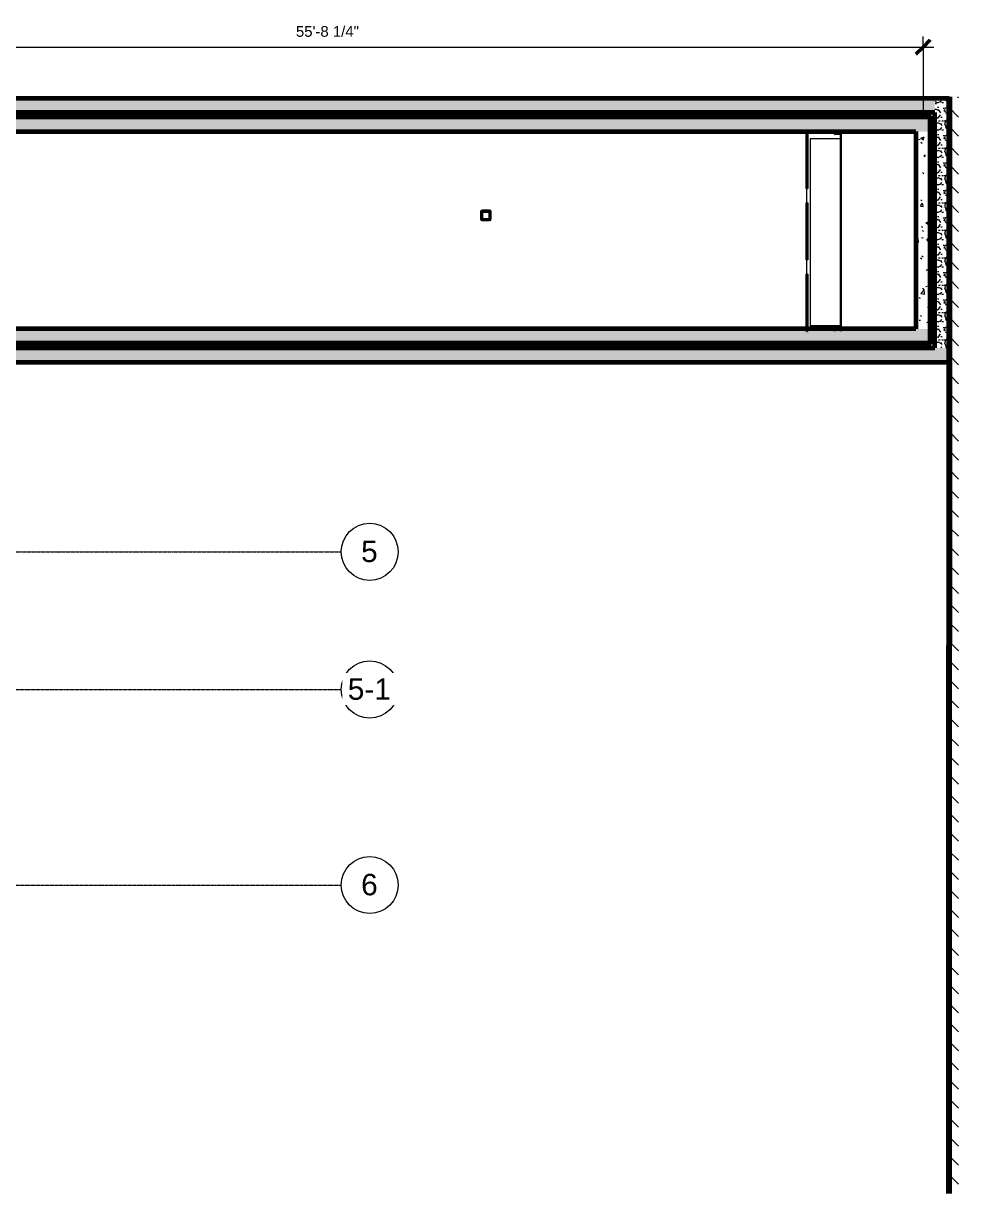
# Model space of a CAD drawing. Header units: inches. Extents: x -10318 to -7858, y -1627 to -453.
# Drawn here: x -8382 to -7858, y -1164 to -508 of the extents above; entities that cross this region are included whole.
import ezdxf

# ---------------------------------------------------------------- set-up
doc = ezdxf.new("R2010")
doc.units = ezdxf.units.IN
doc.header["$MEASUREMENT"] = 0
doc.linetypes.add('Grid Line 1_2_', pattern=[0.875, 0.5, -0.125, 0.125, -0.125])
for name, color, linetype, lineweight in [('A-ANNO-DIMS', 211, 'Continuous', 9), ('A-ANNO-DIMS-64', 211, 'Continuous', 9), ('A-GENM', 13, 'Continuous', 9), ('A-WALL', 113, 'Continuous', 18), ('A-WALL-PATT', 111, 'Continuous', 60), ('C-TOPO', 7, 'Continuous', 9), ('C-TOPO-PATT', 8, 'Continuous', 80), ('G-IMPT', 8, 'Continuous', 9), ('M-EQPM', 50, 'Continuous', 9), ('S-COLS', 52, 'Continuous', 9), ('S-FNDN', 32, 'Continuous', 18), ('S-GRID', 1, 'Continuous', 9), ('S-GRID-IDEN', 1, 'Continuous', 9)]:
    doc.layers.add(name, color=color, linetype=linetype, lineweight=lineweight)
doc.styles.add('Arial', font='arial.ttf', dxfattribs={"height": 6})
doc.styles.add('Arial_1', font='arial.ttf', dxfattribs={"height": 12})
doc.dimstyles.new('Linear_-_3_32__Arial', dxfattribs={"dimscale": 12, "dimtxt": 6.121556, "dimasz": 0.666667, "dimexe": 0.5, "dimexo": 0.333333, "dimgap": 0.333333, "dimtad": 1, "dimdec": 3, "dimrnd": 0.125, "dimzin": 3, "dimdsep": 46, "dimlunit": 4, "dimtxsty": 'Arial', "dimblk1": 'OBLIQUE', "dimblk2": 'OBLIQUE', "dimsah": 1, "dimcen": 0.09, "dimdle": 0.5, "dimazin": 0, "dimtfac": 1, "dimtdec": 4, "dimtix": 1, "dimtmove": 0, "dimatfit": 3, "dimfxl": 1, "dimtvp": 1, "dimtfill": 1, "dimfrac": 2, "dimtolj": 1, "dimtzin": 0, "dimarcsym": 2})
pattern_1 = [(50, (950.84, 0), (18.362056, -1.606828), [1.92, -21.12]), (355, (950.84, 0), (-3.552257, 19.255874), [1.536, -16.896]), (100.451, (952.37, -0.134), (14.81021, 17.649286), [1.632, -17.949]), (46.184, (950.84, 5.12), (27.32125, -4.237615), [2.88, -31.68]), (96.636, (953.117, 4.767), (23.927535, 24.93717), [2.448, -26.924]), (351.184, (950.84, 5.12), (23.927645, 24.93743), [2.304, -25.344]), (21, (953.4, 3.84), (15.28081, -10.307465), [1.92, -21.12]), (326, (953.4, 3.84), (6.22856, 18.563735), [1.536, -16.896]), (71.451, (954.673, 2.981), (21.509846, 8.25628), [1.632, -17.949]), (37.5, (950.8396, 0), (0.3110953, 8.5225365), [0.8448, -15.846, 0.8448, -16.307, -16.96]), (37.5, (950.8396, 0), (0.3110953, 8.5225365), [-33.843, 0.8448, -16.115]), (7.5, (950.84, 0), (6.7346365, 10.097431), [0.8448, -8.934, 0.8448, -15.462, -6.464]), (7.5, (950.84, 0), (6.7346365, 10.097431), [-26.086, 0.8448, -5.619]), (327.5, (945.1306, 0), (13.6661073, -0.5771864), [0.8448, -5.555, 0.8448, -19.123, -26.496]), (327.5, (945.1306, 0), (13.6661073, -0.5771864), [-26.368, 0.8448, -25.651]), (317.5, (942.57, 0), (14.929853, 2.562859), [0.8448, -7.475, 0.8448, -12.416, -18.816]), (317.5, (942.57, 0), (14.929853, 2.562859), [-21.581, 0.8448, -17.971])]
pattern_2 = [(71.565, (950.8396, 3.84), (0.00033, 15.3601313), [2.024, -46.549]), (33.69, (951.48, 5.76), (1.8e-05, 15.359648), [2.308, -53.074]), (33.69, (966.84, 5.76), (1.8e-05, 15.359648), [2.308, -53.074]), (33.69, (982.2, 5.76), (1.8e-05, 15.359648), [2.308, -53.074]), (0, (953.4, 7.04), (0, 15.36), [2.56, -12.8]), (333.435, (955.96, 7.04), (-1.4e-05, 15.35955), [2.862, -31.484]), (333.435, (971.32, 7.04), (-1.4e-05, 15.35955), [2.862, -31.484]), (288.435, (958.5196, 5.76), (-0.00033, 15.3601313), [2.024, -46.549]), (288.435, (950.8396, 3.84), (-0.00033, 15.3601313), [2.024, -46.549]), (315, (951.48, 1.92), (0, 15.359774), [2.715, -19.007]), (0, (953.4, 0), (0, 15.36), [2.56, -12.8]), (36.87, (955.96, 0), (-2.7e-05, 15.36), [3.2, -73.6]), (36.87, (971.32, 0), (-2.7e-05, 15.36), [3.2, -73.6]), (36.87, (986.68, 0), (-2.7e-05, 15.36), [3.2, -73.6]), (36.87, (1002.04, 0), (-2.7e-05, 15.36), [3.2, -73.6]), (71.565, (958.5196, 1.92), (0.00033, 15.3601313), [2.024, -46.549]), (56.31, (957.8796, 9.6), (-1.8e-05, 15.3596484), [2.308, -53.074]), (56.31, (973.2396, 9.6), (-1.8e-05, 15.3596484), [2.308, -53.074]), (26.565, (959.16, 11.52), (1.4e-05, 15.35955), [1.431, -32.915]), (26.565, (974.52, 11.52), (1.4e-05, 15.35955), [1.431, -32.915]), (0, (960.44, 12.16), (0, 15.36), [1.28, -14.08]), (333.435, (961.72, 12.16), (-1.4e-05, 15.35955), [1.431, -32.915]), (333.435, (977.08, 12.16), (-1.4e-05, 15.35955), [1.431, -32.915]), (303.69, (962.9996, 11.52), (1.8e-05, 15.3596484), [2.308, -53.074]), (303.69, (978.3596, 11.52), (1.8e-05, 15.3596484), [2.308, -53.074]), (303.69, (957.8796, 9.6), (1.8e-05, 15.3596484), [2.308, -53.074]), (303.69, (973.2396, 9.6), (1.8e-05, 15.3596484), [2.308, -53.074]), (333.435, (959.16, 7.68), (-1.4e-05, 15.35955), [1.431, -32.915]), (333.435, (974.52, 7.68), (-1.4e-05, 15.35955), [1.431, -32.915]), (0, (960.44, 7.04), (0, 15.36), [1.28, -14.08]), (26.565, (961.72, 7.04), (1.4e-05, 15.35955), [1.431, -32.915]), (26.565, (977.08, 7.04), (1.4e-05, 15.35955), [1.431, -32.915]), (56.31, (962.9996, 7.68), (-1.8e-05, 15.3596484), [2.308, -53.074]), (56.31, (978.3596, 7.68), (-1.8e-05, 15.3596484), [2.308, -53.074]), (63.435, (950.8396, 11.52), (-1.37e-05, 15.359551), [1.431, -32.915]), (26.565, (951.48, 12.8), (1.4e-05, 15.35955), [1.431, -32.915]), (26.565, (966.84, 12.8), (1.4e-05, 15.35955), [1.431, -32.915]), (0, (952.76, 13.44), (0, 15.36), [1.28, -14.08]), (333.435, (954.04, 13.44), (-1.4e-05, 15.35955), [1.431, -32.915]), (333.435, (969.4, 13.44), (-1.4e-05, 15.35955), [1.431, -32.915]), (296.565, (955.3196, 12.8), (1.37e-05, 15.359551), [1.431, -32.915]), (296.565, (950.8396, 11.52), (1.37e-05, 15.359551), [1.431, -32.915]), (180, (954.04, 9.6), (-2e-15, -15.36), [1.28, -14.08]), (333.435, (951.48, 10.24), (-1.4e-05, 15.35955), [1.431, -32.915]), (333.435, (966.84, 10.24), (-1.4e-05, 15.35955), [1.431, -32.915]), (26.565, (954.04, 9.6), (1.4e-05, 15.35955), [1.431, -32.915]), (26.565, (969.4, 9.6), (1.4e-05, 15.35955), [1.431, -32.915]), (63.435, (955.3196, 10.24), (-1.37e-05, 15.359551), [1.431, -32.915]), (63.435, (960.4396, 2.56), (-1.37e-05, 15.359551), [1.431, -32.915]), (45, (961.08, 3.84), (0, 15.359774), [0.9051, -20.817]), (0, (961.72, 4.48), (0, 15.36), [1.28, -14.08]), (333.435, (963, 4.48), (-1.4e-05, 15.35955), [1.431, -32.915]), (333.435, (978.36, 4.48), (-1.4e-05, 15.35955), [1.431, -32.915]), (296.565, (964.2796, 3.84), (1.37e-05, 15.359551), [1.431, -32.915]), (296.565, (960.4396, 2.56), (1.37e-05, 15.359551), [1.431, -32.915]), (315, (961.08, 1.28), (0, 15.359774), [0.9051, -20.817]), (0, (961.72, 0.64), (0, 15.36), [1.28, -14.08]), (26.565, (963, 0.64), (1.4e-05, 15.35955), [1.431, -32.915]), (26.565, (978.36, 0.64), (1.4e-05, 15.35955), [1.431, -32.915]), (63.435, (964.2796, 1.28), (-1.37e-05, 15.359551), [1.431, -32.915]), (0, (960.44, 4.48), (0, 15.36), [0.8448, -14.515]), (0, (957.88, 7.68), (0, 15.36), [0.8448, -14.515]), (0, (955.32, 8.32), (0, 15.36), [0.8448, -14.515]), (0, (952.12, 8.32), (0, 15.36), [0.8448, -14.515]), (0, (955.96, 9.6), (0, 15.36), [0.8448, -14.515]), (0, (957.24, 10.88), (0, 15.36), [0.8448, -14.515]), (0, (957.88, 12.8), (0, 15.36), [0.8448, -14.515]), (0, (962.36, 13.44), (0, 15.36), [0.8448, -14.515]), (0, (965.56, 12.8), (0, 15.36), [0.8448, -14.515]), (0, (964.28, 7.68), (0, 15.36), [0.8448, -14.515]), (0, (964.92, 5.76), (0, 15.36), [0.8448, -14.515]), (0, (963, 5.76), (0, 15.36), [0.8448, -14.515]), (0, (959.8, 1.28), (0, 15.36), [0.8448, -14.515]), (0, (958.52, 0.64), (0, 15.36), [0.8448, -14.515]), (0, (961.08, 0), (0, 15.36), [0.8448, -14.515]), (0, (964.92, 0.64), (0, 15.36), [0.8448, -14.515]), (0, (950.84, 5.76), (0, 15.36), [0.8448, -14.515]), (0, (955.96, 13.44), (0, 15.36), [0.8448, -14.515])]

# ---------------------------------------------------------------- blocks, each defined once
blk = doc.blocks.new('Indoor_Gun_Range_20957 - Assembly1_iam-7274358-4-Lower')
at = {"layer": 'A-GENM', "lineweight": 30}
for p, q in [((-665.26, 112), (-665.26, 0)), ((-661.63, 110.5), (-661.63, 112)), ((-646.03, 112), (-646.53, 112)), ((-646.53, 112), (-646.53, 80)), ((-646.03, 80), (-646.03, 112)), ((-661.78, 110.5), (-661.63, 110.5)), ((-646.53, 80), (-646.03, 80)), ((-646.03, 72), (-646.53, 72)), ((-646.53, 72), (-646.53, 40)), ((-646.03, 40), (-646.03, 72)), ((-646.53, 40), (-646.03, 40)), ((-646.03, 32), (-646.53, 32)), ((-646.53, 32), (-646.53, 0)), ((-646.03, 0), (-646.03, 32)), ((-661.63, 1.5), (-661.78, 1.5)), ((-661.63, 0), (-661.63, 1.5)), ((-646.53, 0), (-646.03, 0))]:
    blk.add_line(p, q, dxfattribs=at)
at = {"layer": 'G-IMPT'}
for p, q in [((-706.47, 110.69), (-706.47, 0)), ((-648.07, 108.79), (-665.26, 108.79)), ((-665.11, 110.69), (-665.11, 110.5)), ((-665.11, 110.69), (-665.11, 110.5)), ((-665.11, 110.5), (-661.78, 110.5)), ((-665.11, 110.5), (-661.63, 110.5)), ((-661.63, 110.5), (-661.63, 110.69)), ((-648.07, 4.18), (-648.07, 108.79)), ((-646.2, 80), (-646.2, 72)), ((-646.2, 40), (-646.2, 32)), ((-665.26, 4.18), (-648.07, 4.18)), ((-665.13, 1.5), (-665.13, 0)), ((-665.13, 1.5), (-665.13, 1.42)), ((-661.63, 1.5), (-665.13, 1.5)), ((-661.78, 1.5), (-665.13, 1.5)), ((-661.63, 0), (-661.63, 1.5))]:
    blk.add_line(p, q, dxfattribs=at)
blk = doc.blocks.new('Indoor_Gun_Range_20957 - Standard-7274359-4-Lower')
blk.add_blockref('Indoor_Gun_Range_20957 - Assembly1_iam-7274358-4-Lower', (0, 0))
blk = doc.blocks.new('Control Disc - Dwyer Series 2000 Magnehelic-V12-4-Lower')
at = {"layer": 'M-EQPM'}
for p, q in [((3, 5.42), (1.03, 5.42)), ((3, 4), (3, 5.42))]:
    blk.add_line(p, q, dxfattribs=at)
blk = doc.blocks.new('HSS-Hollow Structural Section-Column - HSS5X5X1_4-7665399-4-Lower')
at = {"layer": 'S-COLS'}
h = blk.add_hatch(dxfattribs=at)
h.set_pattern_fill('FP_21', color=256, style=0, pattern_type=2)
h.set_pattern_definition([(45, (9073.6, 615.654), (-6.335677, 6.335677), []), (45, (9073.6, 625.254), (-6.335677, 6.335677), [])])
h.paths.add_polyline_path([(-2.03, -2.5), (2.03, -2.5), (2.36, -2.36), (2.5, -2.03), (2.5, 2.03), (2.36, 2.36), (2.03, 2.5), (-2.03, 2.5), (-2.36, 2.36), (-2.5, 2.03), (-2.5, -2.03), (-2.36, -2.36)])
h.paths.add_polyline_path([(2.03, -2.27), (-2.03, -2.27), (-2.2, -2.2), (-2.27, -2.03), (-2.27, 2.03), (-2.2, 2.2), (-2.03, 2.27), (2.03, 2.27), (2.2, 2.2), (2.27, 2.03), (2.27, -2.03), (2.2, -2.2)])
at = {"layer": 'S-COLS', "lineweight": 40}
for p, q in [((-2.5, 2.03), (-2.5, -2.03)), ((-2.27, -2.03), (-2.27, 2.03)), ((2.03, 2.5), (-2.03, 2.5)), ((-2.03, 2.27), (2.03, 2.27)), ((2.27, 2.03), (2.27, -2.03)), ((2.5, -2.03), (2.5, 2.03)), ((2.03, -2.27), (-2.03, -2.27)), ((-2.03, -2.5), (2.03, -2.5))]:
    blk.add_line(p, q, dxfattribs=at)
for centre, radius, start, end in [((-2.03, 2.03), 0.466, 90, 180), ((-2.03, 2.03), 0.233, 90, 180), ((2.03, 2.03), 0.466, 360, 90), ((2.03, 2.03), 0.233, 0, 90), ((-2.03, -2.03), 0.466, 180, 270), ((-2.03, -2.03), 0.233, 180, 270), ((2.03, -2.03), 0.466, 270, 360), ((2.03, -2.03), 0.233, 270, 360)]:
    blk.add_arc(centre, radius, start, end, dxfattribs=at)
blk = doc.blocks.new('Grid - Grid Head - Circle-50561-4-Lower')
at = {"layer": 'S-GRID-IDEN'}
blk.add_circle((0, 0), 0.25, dxfattribs=at)
blk = doc.blocks.new('DIMBLOCK30-4-Lower')
at = {"layer": 'A-ANNO-DIMS-64', "lineweight": 50}
for p, q in [((-8545.76, -521.3), (-8541.76, -517.3)), ((-7877.56, -521.3), (-7873.56, -517.3)), ((-8545.76, -521.3), (-8549.76, -525.3)), ((-7877.56, -521.3), (-7881.56, -525.3))]:
    blk.add_line(p, q, dxfattribs=at)
at = {"layer": 'A-ANNO-DIMS-64'}
for p, q in [((-7877.56, -521.3), (-7877.56, -515.3)), ((-8545.76, -521.3), (-8545.76, -519.64)), ((-8545.76, -521.3), (-7871.56, -521.3)), ((-8545.76, -521.3), (-8545.76, -527.3)), ((-7877.56, -521.3), (-7877.56, -560.61))]:
    blk.add_line(p, q, dxfattribs=at)
at = {"layer": 'A-ANNO-DIMS-64', "color": 0, "insert": (-8229.27, -509.51), "char_height": 6, "width": 42.267, "attachment_point": 1, "line_spacing_factor": 0.941778, "style": 'Arial', "bg_fill": 3, "box_fill_scale": 1.25, "bg_fill_color": 9, "bg_fill_true_color": 13158600, "bg_fill_transparency": 0}
blk.add_mtext('55\'-8 1/4"', dxfattribs=at)
blk = doc.blocks.new('_Oblique')
at = {"color": 0, "linetype": 'ByBlock', "lineweight": -2}
blk.add_line((-0.5, -0.5), (0.5, 0.5), dxfattribs=at)

msp = doc.modelspace()

# ---------------------------------------------------------------- hatches: boundary and pattern name
at = {"layer": 'A-WALL-PATT', "lineweight": 9}
h = msp.add_hatch(dxfattribs=at)
h.set_pattern_fill('FP_18', color=256, style=0, pattern_type=2)
h.set_pattern_definition(pattern_2)
h.paths.add_polyline_path([(-7876.053, -558.0201), (-7870.9669, -558.0201), (-7870.9669, -550.0201), (-8908.0206, -550.0201), (-8908.0206, -558.0201), (-7880.6636, -558.0201)])
h = msp.add_hatch(dxfattribs=at)
h.set_pattern_fill('FP_18', color=256, style=0, pattern_type=2)
h.set_pattern_definition(pattern_2)
h.paths.add_polyline_path([(-7862.9669, -689.8887), (-7862.9669, -550.0201), (-7870.9669, -550.0201), (-7870.9669, -689.8887), (-7866.8317, -689.8887)])
h = msp.add_hatch(dxfattribs=at)
h.set_pattern_fill('FP_16', color=256, style=0, pattern_type=2)
h.set_pattern_definition(pattern_1)
h.paths.add_polyline_path([(-7873.5575, -568.6107), (-7873.5575, -560.6107), (-8889.43, -560.6107), (-8889.43, -568.1107), (-8544.9166, -568.1107), (-8544.9166, -568.6107), (-7876.053, -568.6107)])
h = msp.add_hatch(dxfattribs=at)
h.set_pattern_fill('FP_16', color=256, style=0, pattern_type=2)
h.set_pattern_definition(pattern_1)
h.paths.add_polyline_path([(-7873.5575, -679.2982), (-7873.5575, -568.6107), (-7881.5575, -568.6107), (-7881.5575, -679.2982), (-7876.053, -679.2982)])
h = msp.add_hatch(dxfattribs=at)
h.set_pattern_fill('FP_16', color=256, style=0, pattern_type=2)
h.set_pattern_definition(pattern_1)
h.paths.add_polyline_path([(-7873.5575, -687.2982), (-7873.5575, -679.2982), (-8545.9166, -679.2982), (-8545.9166, -687.2982), (-7876.053, -687.2982)])
h = msp.add_hatch(dxfattribs=at)
h.set_pattern_fill('FP_18', color=256, style=0, pattern_type=2)
h.set_pattern_definition(pattern_2)
h.paths.add_polyline_path([(-7866.8317, -697.8887), (-7862.9669, -697.8887), (-7862.9669, -689.8887), (-8531.1698, -689.8887), (-8531.1698, -697.8887), (-7871.4424, -697.8887)])
at = {"layer": 'C-TOPO-PATT', "lineweight": 9}
h = msp.add_hatch(dxfattribs=at)
h.set_pattern_fill('FP_20', color=256, style=0, pattern_type=2)
h.set_pattern_definition([(135, (950.8396, 0), (-5.3414846, -5.3414846), [])])
h.paths.add_polyline_path([(-7863.018, -1163.9549), (-7857.6105, -1163.9549), (-7857.6105, -549.2456), (-7862.9898, -549.2456), (-7863.0039, -856.6002)])

# ---------------------------------------------------------------- linework, layer by layer
at = {"layer": 'A-WALL', "lineweight": 60}
for p, q in [((-7862.9669, -550.0201), (-8908.0206, -550.0201)), ((-7862.9669, -697.8887), (-7862.9669, -550.0201)), ((-7870.9669, -558.0201), (-8900.0206, -558.0201)), ((-7872.9669, -560.0201), (-8898.0206, -560.0201)), ((-7872.9669, -687.8887), (-7872.9669, -560.0201)), ((-7870.9669, -689.8887), (-7870.9669, -558.0201)), ((-7873.5575, -687.2982), (-8541.7604, -687.2982)), ((-8541.1698, -687.8887), (-7872.9669, -687.8887)), ((-8539.1698, -689.8887), (-7870.9669, -689.8887)), ((-8531.1698, -697.8887), (-7862.9669, -697.8887))]:
    msp.add_line(p, q, dxfattribs=at)
at = {"layer": 'C-TOPO', "lineweight": 80}
msp.add_line((-7862.9898, -549.2456), (-7863.018, -1163.9549), dxfattribs=at)
at = {"layer": 'S-FNDN', "lineweight": 60}
for p, q in [((-7873.5575, -560.6107), (-8897.43, -560.6107)), ((-7873.5575, -687.2982), (-7873.5575, -560.6107)), ((-8544.9166, -568.6107), (-7881.5575, -568.6107)), ((-7881.5575, -568.6107), (-7881.5575, -679.2982)), ((-7881.5575, -679.2982), (-8553.5104, -679.2982))]:
    msp.add_line(p, q, dxfattribs=at)
at = {"layer": 'S-GRID', "linetype": 'Grid Line 1_2_'}
for p, q in [((-8844.6566, -804.2017), (-8203.907, -804.2017)), ((-9021.7903, -990.9877), (-8203.907, -990.9877))]:
    msp.add_line(p, q, dxfattribs=at)

# ---------------------------------------------------------------- block references
at = {"layer": 'G-IMPT', "rotation": 180}
msp.add_blockref('Indoor_Gun_Range_20957 - Standard-7274359-4-Lower', (-8588.87, -568.6107), dxfattribs=at)
at = {"layer": 'M-EQPM', "rotation": 180}
msp.add_blockref('Control Disc - Dwyer Series 2000 Magnehelic-V12-4-Lower', (-7922.5863, -564.6107), dxfattribs=at)
at = {"layer": 'S-COLS', "lineweight": 40}
msp.add_blockref('HSS-Hollow Structural Section-Column - HSS5X5X1_4-7665399-4-Lower', (-8122.7604, -615.6543), dxfattribs=at)
at = {"layer": 'S-GRID-IDEN', "xscale": 63.99999999999997, "yscale": 63.99999999999997, "zscale": 63.99999999999997}
for p, rotation in [((-8187.907, -804.2017), 269.9999999999992), ((-8187.907, -881.3866), 269.9999999999994), ((-8187.907, -990.9877), 269.9999999999994)]:
    msp.add_blockref('Grid - Grid Head - Circle-50561-4-Lower', p, dxfattribs=dict(at, rotation=rotation))

# ---------------------------------------------------------------- next in the draw order: texts
at = {"layer": 'S-GRID-IDEN', "char_height": 12, "attachment_point": 1, "style": 'Arial_1', "bg_fill": 3, "box_fill_scale": 1.25, "bg_fill_color": 9, "bg_fill_true_color": 13158600, "bg_fill_transparency": 0}
for s, insert, width in [('5', (-8192.7216, -797.9543), 11.312), ('5-1', (-8200.2176, -875.1391), 29.492), ('6', (-8192.7216, -984.7402), 11.312)]:
    msp.add_mtext(s, dxfattribs=dict(at, insert=insert, width=width))

# ---------------------------------------------------------------- next in the draw order: dimensions: what is measured, and where the dimension line sits
at = {"layer": 'A-ANNO-DIMS'}
dim = msp.add_linear_dim(base=(-7877.5575, -521.2998), p1=(-8545.7604, -515.6429), p2=(-7877.5575, -564.6107), dimstyle='Linear_-_3_32__Arial', override={"dimpost": '<>', "dimfxl": 669.994709}, dxfattribs=at)
dim.commit()
dim.dimension.update_dxf_attribs({"geometry": 'DIMBLOCK30-4-Lower', "text_midpoint": (-8211.6589, -514.1974)})

# ---------------------------------------------------------------- next in the draw order: linework, layer by layer
at = {"layer": 'S-GRID', "linetype": 'Grid Line 1_2_'}
msp.add_line((-9021.7903, -881.3866), (-8203.907, -881.3866), dxfattribs=at)

doc.saveas('drawing.dxf')
